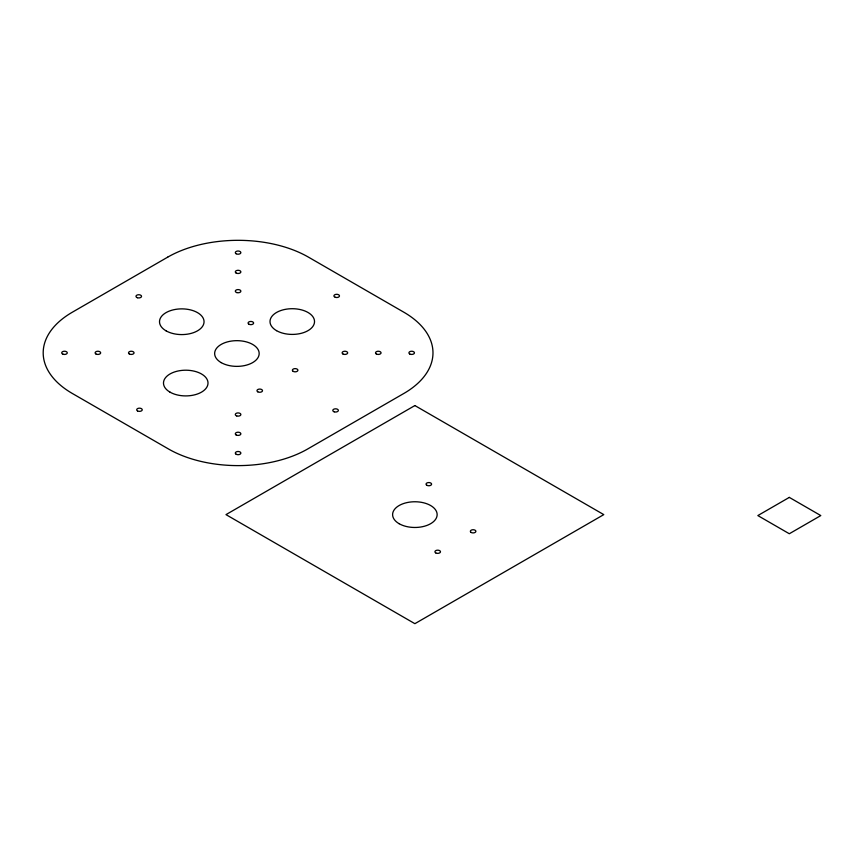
<?xml version="1.0" encoding="UTF-8"?>
<svg xmlns="http://www.w3.org/2000/svg" width="864" height="864" viewBox="0 0 864 864"><rect width="100%" height="100%" fill="white"/><g stroke="black" fill="none" stroke-linecap="round" stroke-linejoin="round"><path stroke-width="1.3" d="M167.681 257.159L72.36 312.196A99.565 57.478 0 0 0 72.36 393.487L168.448 448.956A98.485 56.862 0 0 0 307.724 448.956L403.812 393.487A99.565 57.478 0 0 0 403.812 312.196L308.491 257.159A99.565 57.478 0 0 0 167.681 257.159M414.882 405.562L225.979 514.62L414.882 623.678L603.785 514.62L414.882 405.562M789.318 497.394L757.836 515.57L789.318 533.747L820.8 515.57L789.318 497.394M236.693 415.919A2.786 1.609 0 0 0 240.872 414.526A2.786 1.609 0 0 0 236.693 413.132A2.786 1.609 0 0 0 236.693 415.919M236.12 454.226A2.786 1.609 0 0 0 240.775 453.503A2.786 1.609 0 0 0 237.362 451.537A2.786 1.609 0 0 0 236.12 454.226M221.173 362.61A22.259 12.852 0 0 0 258.412 356.843A22.259 12.852 0 0 0 231.131 341.107A22.259 12.852 0 0 0 221.173 362.61M276.534 330.653A22.259 12.852 0 0 0 313.772 324.875A22.259 12.852 0 0 0 286.492 309.15A22.259 12.852 0 0 0 276.534 330.653M376.315 353.97A2.786 1.609 0 0 0 380.97 353.257A2.786 1.609 0 0 0 377.568 351.292A2.786 1.609 0 0 0 376.315 353.97M236.12 273.035A2.786 1.609 0 0 0 240.775 272.311A2.786 1.609 0 0 0 237.362 270.346A2.786 1.609 0 0 0 236.12 273.035M236.693 292.561A2.786 1.609 0 0 0 240.872 291.168A2.786 1.609 0 0 0 236.693 289.786A2.786 1.609 0 0 0 236.693 292.561M257.764 391.802A2.786 1.609 0 0 0 262.418 391.09A2.786 1.609 0 0 0 259.006 389.124A2.786 1.609 0 0 0 257.764 391.802M342.922 353.97A2.786 1.609 0 0 0 347.576 353.257A2.786 1.609 0 0 0 344.174 351.292A2.786 1.609 0 0 0 342.922 353.97M236.12 253.746A2.786 1.609 0 0 0 240.775 253.033A2.786 1.609 0 0 0 237.362 251.068A2.786 1.609 0 0 0 236.12 253.746M335.297 297.302A2.786 1.609 0 0 0 339.476 295.909A2.786 1.609 0 0 0 335.297 294.516A2.786 1.609 0 0 0 335.297 297.302M236.12 434.948A2.786 1.609 0 0 0 240.775 434.225A2.786 1.609 0 0 0 237.362 432.259A2.786 1.609 0 0 0 236.12 434.948M129.308 353.97A2.786 1.609 0 0 0 133.963 353.257A2.786 1.609 0 0 0 130.561 351.292A2.786 1.609 0 0 0 129.308 353.97M95.915 353.97A2.786 1.609 0 0 0 100.57 353.257A2.786 1.609 0 0 0 97.168 351.292A2.786 1.609 0 0 0 95.915 353.97M137.506 410.908A2.786 1.609 0 0 0 142.16 410.184A2.786 1.609 0 0 0 138.748 408.218A2.786 1.609 0 0 0 137.506 410.908M293.177 371.358A2.786 1.609 0 0 0 297.832 370.634A2.786 1.609 0 0 0 294.43 368.669A2.786 1.609 0 0 0 293.177 371.358M63.094 354.229A2.786 1.609 0 0 0 67.273 352.836A2.786 1.609 0 0 0 63.094 351.443A2.786 1.609 0 0 0 63.094 354.229M409.709 353.97A2.786 1.609 0 0 0 414.364 353.257A2.786 1.609 0 0 0 410.962 351.292A2.786 1.609 0 0 0 409.709 353.97M137.365 297.724A2.786 1.609 0 0 0 141.534 296.33A2.786 1.609 0 0 0 137.365 294.937A2.786 1.609 0 0 0 137.365 297.724M166.05 330.826A22.259 12.852 0 0 0 203.288 325.048A22.259 12.852 0 0 0 176.008 309.312A22.259 12.852 0 0 0 166.05 330.826M248.875 324.184A2.786 1.609 0 0 0 253.53 323.471A2.786 1.609 0 0 0 250.128 321.505A2.786 1.609 0 0 0 248.875 324.184M334.184 411.815A2.786 1.609 0 0 0 338.364 410.422A2.786 1.609 0 0 0 334.184 409.028A2.786 1.609 0 0 0 334.184 411.815M170.014 392.148A22.259 12.852 0 0 0 207.252 386.381A22.259 12.852 0 0 0 179.971 370.645A22.259 12.852 0 0 0 170.014 392.148M471.15 532.451A2.786 1.609 0 0 0 475.805 531.738A2.786 1.609 0 0 0 472.403 529.772A2.786 1.609 0 0 0 471.15 532.451M435.737 552.906A2.786 1.609 0 0 0 440.392 552.182A2.786 1.609 0 0 0 436.979 550.217A2.786 1.609 0 0 0 435.737 552.906M399.146 523.714A22.259 12.852 0 0 0 436.385 517.936A22.259 12.852 0 0 0 409.104 502.2A22.259 12.852 0 0 0 399.146 523.714M426.848 485.287A2.786 1.609 0 0 0 431.503 484.564A2.786 1.609 0 0 0 428.101 482.598A2.786 1.609 0 0 0 426.848 485.287"/></g></svg>
